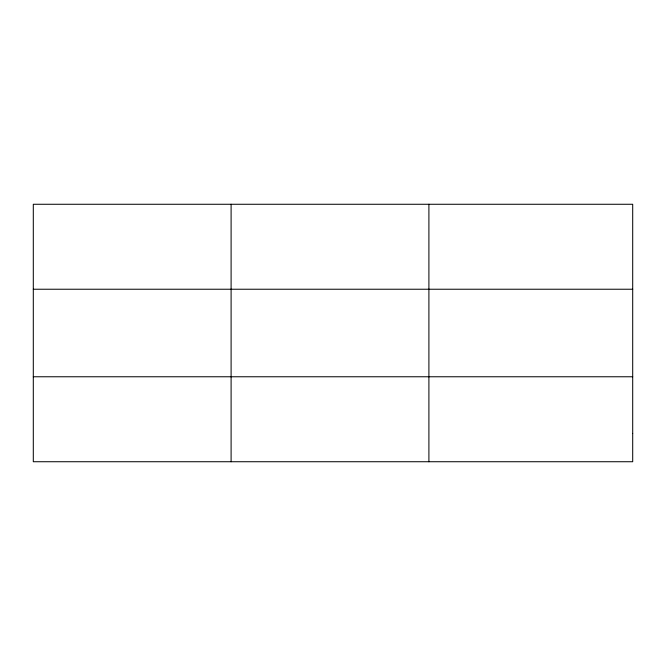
<?xml version="1.0" encoding="UTF-8"?>
<svg xmlns="http://www.w3.org/2000/svg" width="666" height="666" viewBox="0 0 666 666"><rect width="100%" height="100%" fill="white"/><g stroke="black" fill="none" stroke-linecap="round" stroke-linejoin="round"><path stroke-width="1" d="M428.904 204.271L428.904 461.729M33.3 289.235L632.7 289.235M33.3 376.765L632.7 376.765M231.102 204.271L231.102 461.729M632.7 433.408L632.7 461.729L33.3 461.729L33.3 204.271L632.7 204.271L632.7 433.408"/></g></svg>
